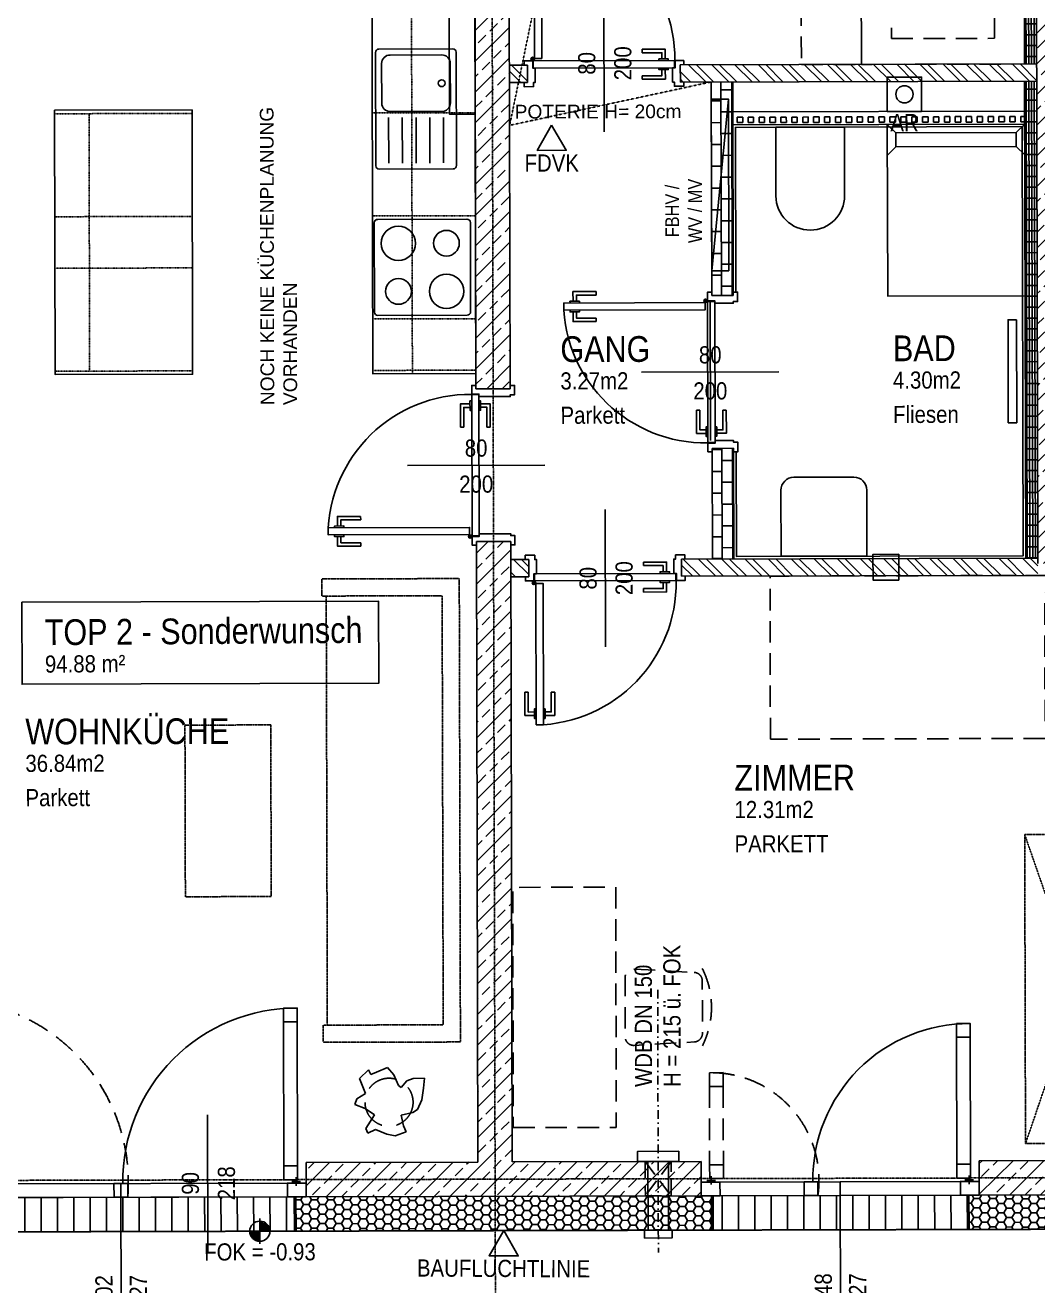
# Model space of a CAD drawing. Header units: millimetres. Extents: x -5498 to 144064, y 340 to 109563.
# Drawn here: x 27242 to 33140, y 61451 to 68796 of the extents above; entities that cross this region are included whole.
import ezdxf
from ezdxf.enums import TextEntityAlignment as Align

# ---------------------------------------------------------------- set-up
doc = ezdxf.new("R2010")
doc.units = ezdxf.units.MM
for name, pattern in [('HIDDEN2', [0.1875, 0.125, -0.0625]), ('STRICHLINIE', [0.75, 0.5, -0.25]), ('STRICHPUNKT', [1, 0.5, -0.25, 0, -0.25])]:
    doc.linetypes.add(name, pattern=pattern)
doc.layers.add('00_HLP---------M0', color=251, linetype='Continuous', plot=False)
doc.layers.add('04_HLP---------M0', color=251, linetype='HIDDEN2', plot=False)
for name, color, linetype in [('01-ANS-G00-LEG-M0', 251, 'Continuous'), ('01-BFL-G00-LEG-M0', 251, 'Continuous'), ('01-SYM-G00-Leg-M0', 251, 'Continuous'), ('01-TXT---------M0', 251, 'Continuous'), ('01-TXT---------PP', 1, 'Continuous'), ('01-TXT-G00-LEG-M0', 1, 'Continuous'), ('02-ANS-G00-LEG-Rigol', 251, 'Continuous'), ('02-AXO-G00-LEG-M0', 251, 'STRICHPUNKT'), ('02-DIM-G00-LEG-BEHÖRDE', 251, 'Continuous'), ('02-FIL-G00-LEG-GK', 251, 'Continuous'), ('02-FIL-G00-LEG-LILA', 251, 'Continuous'), ('02-FIL-G00-LEG-ORANGE', 251, 'Continuous'), ('02-FIL-G00-Leg-STB', 251, 'Continuous'), ('02-FLI-G00-LEG-M0', 251, 'Continuous'), ('02-TWA---------M0', 251, 'Continuous'), ('02-TWA-G00-LEG-M0', 251, 'Continuous'), ('02-WDA---------M0', 251, 'Continuous'), ('02-WDA-G00-LEG-M0', 251, 'Continuous'), ('02-ZWA---------M0', 251, 'Continuous'), ('02-ZWA-G00-LEG-M0', 251, 'Continuous'), ('03-ANS-G00-LEG-M0', 251, 'Continuous'), ('03-HID-G00-LEG-M0', 251, 'HIDDEN2'), ('03-SYM-G00-LEG-M0', 251, 'Continuous'), ('04-HLP---------M0', 251, 'HIDDEN2'), ('04-STO---------M0', 251, 'Continuous'), ('04-SYM---------EP', 251, 'Continuous'), ('04-SYM-G00-LEG-EP', 251, 'Continuous'), ('04-TXT---------EP', 251, 'Continuous'), ('04-TXT-G00-Leg-M0', 251, 'Continuous'), ('05-STO--------M0', 251, 'Continuous'), ('05-SYM---------M0', 251, 'Continuous'), ('05-SYM--------M0', 251, 'Continuous'), ('05-SYM-G00-LEG-M0', 251, 'Continuous'), ('05-TXT--------M0', 251, 'Continuous'), ('05-TXT-G00-LEG-M0', 251, 'Continuous'), ('07-SAN---------M0', 251, 'Continuous'), ('07-SAN-G00-LEG-FBHZG-EVERT', 251, 'Continuous'), ('07-SAN-G00-Leg-Küche', 251, 'Continuous'), ('07-SAN-G00-LEG-M0', 251, 'Continuous'), ('07_MOB-G00-LEG-M0', 6, 'HIDDEN2')]:
    doc.layers.add(name, color=color, linetype=linetype)
doc.styles.add('ARIAL', font='arial.ttf', dxfattribs={"width": 0.85})
doc.styles.get("Standard").update_dxf_attribs({"font": 'arial.ttf'})
pattern_1 = [(359.70755, (-20078.772, 18756.93), (47.764726, 27.252854), [31.75, -63.5]), (119.70755, (-20078.772, 18756.93), (-47.484027, 27.739039), [31.75, -63.5]), (59.70755, (-20078.772, 18756.93), (0.280699, 54.991893), [-63.5, 31.75])]
pattern_2 = [(90.1423, (31995.2, 67277.069), (-15.87495, -0.03943), []), (180.1423, (31995.2, 67277.07), (0.1577, -63.4998), [])]
pattern_3 = [(45, (91754.27, -3508.6), (-89.80256, 89.80256), []), (45, (91844.07, -3508.6), (-89.80256, 89.80256), [63.5, -31.75])]
pattern_4 = [(135.1423, (31995.2, 67277.07), (-67.1844, -67.519), []), (135.1423, (31995.09, 67321.97), (-67.1844, -67.519), [])]
pattern_5 = [(90.1423, (31995.2, 67277.07), (-63.4998, -0.1577), []), (180.142, (31995.2, 67277.07), (0.315, -127), [63.5, -63.5]), (180.142, (31995.04, 67340.57), (0.315, -127), [-63.5, 63.5])]

# ---------------------------------------------------------------- blocks, each defined once
blk = doc.blocks.new('TÜR-80_20er-WAND')
at = {"layer": '00_HLP---------M0'}
for points in [[(-0.3575, 0.045), (-0.3575, 0.101), (-0.2225, 0.101)], [(-0.3375, 0.045), (-0.3375, 0.081), (-0.2225, 0.081)], [(-0.2225, 0.081), (-0.2225, 0.101)], [(-0.375, 0.035), (-0.375, 0.045), (-0.32, 0.045), (-0.32, 0.035)], [(0.4, -0.007), (-0.4, -0.007)], [(-0.375, -0.007), (-0.375, -0.017), (-0.32, -0.017), (-0.32, -0.007)], [(-0.3575, -0.017), (-0.3575, -0.073), (-0.2225, -0.073)], [(-0.3375, -0.017), (-0.3375, -0.053), (-0.2225, -0.053)], [(-0.2225, -0.053), (-0.2225, -0.073)]]:
    blk.add_lwpolyline(points, dxfattribs=at)
blk.add_lwpolyline([(0.4115, 0.035), (-0.4115, 0.035), (-0.4115, 0.035), (-0.4115, -0.007), (0.4115, -0.007)], close=True, dxfattribs=at)
at = {"layer": '02-TWA---------M0'}
for points in [[(-0.445, -0.19), (-0.445, 0.01)], [(0.445, -0.19), (0.445, 0.01)]]:
    blk.add_lwpolyline(points, dxfattribs=at)
at = {"layer": '05-STO--------M0'}
for points in [[(-0.465, -0.19), (-0.465, -0.215), (-0.41, -0.215), (-0.41, -0.19), (-0.4, -0.19), (-0.4, -0.007), (-0.415, -0.007), (-0.415, 0.035), (-0.465, 0.035), (-0.465, 0.01)], [(0.465, -0.19), (0.465, -0.215), (0.41, -0.215), (0.41, -0.19), (0.4, -0.19), (0.4, -0.007), (0.415, -0.007), (0.415, 0.035), (0.465, 0.035), (0.465, 0.01)]]:
    blk.add_lwpolyline(points, dxfattribs=at)
at = {"layer": '05-SYM---------M0'}
for points in [[(0.352, 0.8185), (0.296, 0.8185), (0.296, 0.6835)], [(0.362, 0.836), (0.352, 0.836), (0.352, 0.781), (0.362, 0.781)], [(0.404, 0.836), (0.414, 0.836), (0.414, 0.781), (0.404, 0.781)], [(0.414, 0.8185), (0.47, 0.8185), (0.47, 0.6835)], [(0.352, 0.7985), (0.316, 0.7985), (0.316, 0.6835)], [(0.414, 0.7985), (0.45, 0.7985), (0.45, 0.6835)], [(0.316, 0.6835), (0.296, 0.6835)], [(0.45, 0.6835), (0.47, 0.6835)]]:
    blk.add_lwpolyline(points, dxfattribs=at)
at = {"layer": '05-SYM--------M0'}
blk.add_lwpolyline([(0.404, 0.0495), (0.404, 0.8725), (0.404, 0.8725), (0.362, 0.8725), (0.362, 0.0495)], close=True, dxfattribs=at)
for points in [[(0.41, 0.046), (0.42, 0.046)], [(0.415, 0.041), (0.415, 0.051)]]:
    blk.add_lwpolyline(points, dxfattribs=at)
blk.add_circle((0.415, 0.046), 0.01, dxfattribs=at)
blk.add_arc((0.415, 0.046), 0.8282, 93.66912, 183.66912, dxfattribs=at)
blk = doc.blocks.new('05-TXT')
at = {"layer": '05-TXT--------M0'}
blk.add_line((-0.4, 0), (0.4, 0), dxfattribs=at)
at = {"layer": '05-TXT--------M0', "color": 8, "style": 'ARIAL', "width": 0.85}
blk.add_attdef('BREITE', text='', height=0.1, dxfattribs=at).set_placement((0, 0.05), align=Align.CENTER)
blk.add_attdef('HÖHE', text='', height=0.1, rotation=360, dxfattribs=at).set_placement((0, -0.06), align=Align.TOP_CENTER)
blk = doc.blocks.new('01-SQM')
at = {"layer": '01-TXT---------M0', "color": 1, "style": 'ARIAL', "width": 0.85}
blk.add_attdef('ROOM', (0, 0), '', height=0.15, dxfattribs=at)
blk.add_attdef('AREA', text='', height=0.1, dxfattribs=at).set_placement((0, -0.06), align=Align.TOP_LEFT)
at = {"layer": '01-TXT---------PP', "color": 1, "style": 'ARIAL', "width": 0.85}
blk.add_attdef('NR', text='', height=0.15, dxfattribs=at).set_placement((-0.1173, 0), align=Align.RIGHT)
blk.add_attdef('FLOOR', text='', height=0.1, dxfattribs=at).set_placement((0, -0.26), align=Align.TOP_LEFT)
blk = doc.blocks.new('TÜR-80_10er-WAND')
at = {"layer": '00_HLP---------M0'}
for points in [[(-0.3575, 0.027), (-0.3575, 0.083), (-0.2225, 0.083)], [(-0.2225, 0.063), (-0.2225, 0.083)], [(0.4, 0.017), (-0.4, 0.017)], [(-0.375, 0.017), (-0.375, 0.027), (-0.32, 0.027), (-0.32, 0.017)], [(-0.3375, 0.027), (-0.3375, 0.063), (-0.2225, 0.063)], [(-0.375, -0.025), (-0.375, -0.035), (-0.32, -0.035), (-0.32, -0.025)], [(-0.3575, -0.035), (-0.3575, -0.091), (-0.2225, -0.091)], [(-0.3375, -0.035), (-0.3375, -0.071), (-0.2225, -0.071)], [(-0.2225, -0.071), (-0.2225, -0.091)]]:
    blk.add_lwpolyline(points, dxfattribs=at)
blk.add_lwpolyline([(0.4115, -0.025), (-0.4115, -0.025), (-0.4115, -0.025), (-0.4115, 0.017), (0.4115, 0.017)], close=True, dxfattribs=at)
at = {"layer": '02-ZWA---------M0'}
for points in [[(-0.445, 0.1), (-0.445, 0)], [(0.445, 0.1), (0.445, 0)]]:
    blk.add_lwpolyline(points, dxfattribs=at)
at = {"layer": '05-STO--------M0'}
for points in [[(-0.465, 0.1), (-0.465, 0.125), (-0.41, 0.125), (-0.41, 0.1), (-0.4, 0.1), (-0.4, 0.017), (-0.415, 0.017), (-0.415, -0.025), (-0.465, -0.025), (-0.465, 0)], [(0.465, 0.1), (0.465, 0.125), (0.41, 0.125), (0.41, 0.1), (0.4, 0.1), (0.4, 0.017), (0.415, 0.017), (0.415, -0.025), (0.465, -0.025), (0.465, 0)]]:
    blk.add_lwpolyline(points, dxfattribs=at)
at = {"layer": '05-SYM---------M0'}
for points in [[(0.352, -0.8085), (0.296, -0.8085), (0.296, -0.6735)], [(0.316, -0.6735), (0.296, -0.6735)], [(0.352, -0.7885), (0.316, -0.7885), (0.316, -0.6735)], [(0.414, -0.8085), (0.47, -0.8085), (0.47, -0.6735)], [(0.414, -0.7885), (0.45, -0.7885), (0.45, -0.6735)], [(0.45, -0.6735), (0.47, -0.6735)], [(0.362, -0.826), (0.352, -0.826), (0.352, -0.771), (0.362, -0.771)], [(0.404, -0.826), (0.414, -0.826), (0.414, -0.771), (0.404, -0.771)]]:
    blk.add_lwpolyline(points, dxfattribs=at)
at = {"layer": '05-SYM--------M0'}
blk.add_lwpolyline([(0.404, -0.0395), (0.404, -0.8625), (0.404, -0.8625), (0.362, -0.8625), (0.362, -0.0395)], close=True, dxfattribs=at)
for points in [[(0.41, -0.036), (0.42, -0.036)], [(0.415, -0.031), (0.415, -0.041)]]:
    blk.add_lwpolyline(points, dxfattribs=at)
blk.add_circle((0.415, -0.036), 0.01, dxfattribs=at)
blk.add_arc((0.415, -0.036), 0.8282, 176.33088, 266.33088, dxfattribs=at)
blk = doc.blocks.new('Fenster Doppelt 196')
at = {"layer": '02-WDA---------M0'}
for points in [[(-1.56, -0.2), (-1.56, -0.4)], [(-0.06, -0.2), (-0.06, -0.4)]]:
    blk.add_lwpolyline(points, dxfattribs=at)
at = {"layer": '04-HLP---------M0', "linetype": 'Continuous'}
for points in [[(-0.13, 0.72), (-0.13, 0.8), (-0.05, 0.8), (-0.05, 0.72)], [(-0.13, -0.1), (-0.13, -0.02), (-0.05, -0.02), (-0.05, -0.1)]]:
    blk.add_lwpolyline(points, close=True, dxfattribs=at)
for points in [[(-0.13, 0.72), (-0.13, -0.02)], [(-0.05, 0.72), (-0.05, -0.02)]]:
    blk.add_lwpolyline(points, dxfattribs=at)
at = {"layer": '04-HLP---------M0'}
for points in [[(-1.49, 0.4374), (-1.49, 0.5174), (-1.57, 0.5174), (-1.57, 0.4374)], [(-1.49, -0.1), (-1.49, -0.02), (-1.57, -0.02), (-1.57, -0.1)]]:
    blk.add_lwpolyline(points, close=True, dxfattribs=at)
for points in [[(-1.57, 0.4374), (-1.57, -0.02)], [(-1.49, 0.4374), (-1.49, -0.02)], [(-1.586, -0.11), (-1.536, -0.11)], [(-1.561, -0.135), (-1.561, -0.085)], [(-0.034, -0.11), (-0.084, -0.11)], [(-0.059, -0.135), (-0.059, -0.085)]]:
    blk.add_lwpolyline(points, dxfattribs=at)
at = {"layer": '04-HLP---------M0', "linetype": 'Continuous'}
blk.add_arc((-0.059, -0.11), 0.91, 89.53543, 180.51619, dxfattribs=at)
at = {"layer": '04-HLP---------M0'}
blk.add_arc((-1.561, -0.11), 0.6275, 351.75368, 90.82182, dxfattribs=at)
at = {"layer": '04-STO---------M0'}
for points in [[(-1.51, -0.2), (-1.62, -0.2), (-1.62, -0.12), (-1.51, -0.12)], [(-0.94, -0.2), (-1.02, -0.2), (-1.02, -0.12), (-0.94, -0.12)], [(-0.11, -0.2), (0, -0.2), (0, -0.12), (-0.11, -0.12)]]:
    blk.add_lwpolyline(points, close=True, dxfattribs=at)
at = {"layer": '04-SYM---------EP'}
for p, q in [((-1.51, -0.12), (-0.11, -0.12)), ((-1.51, -0.2), (-0.11, -0.2))]:
    blk.add_line(p, q, dxfattribs=at)
blk = doc.blocks.new('04-TXT')
blk.add_line((0, 0), (0.8529, 0))
at = {"layer": '04-TXT---------EP', "color": 8, "style": 'ARIAL', "width": 0.85}
blk.add_attdef('WIDTH', text='', height=0.1, dxfattribs=at).set_placement((0.6322, 0.05), align=Align.CENTER)
blk.add_attdef('HEIGHT', text='', height=0.1, dxfattribs=at).set_placement((0.6322, -0.05), align=Align.TOP_CENTER)
blk = doc.blocks.new('FENSTER_204')
at = {"layer": '02-WDA---------M0'}
for points in [[(-2.1, 0), (-2.1, -0.2)], [(-0.06, 0), (-0.06, -0.2)]]:
    blk.add_lwpolyline(points, dxfattribs=at)
at = {"layer": '04-HLP---------M0', "linetype": 'Continuous'}
for points in [[(-0.13, 1.02), (-0.13, 1.1), (-0.05, 1.1), (-0.05, 1.02)], [(-0.13, 0.1), (-0.13, 0.18), (-0.05, 0.18), (-0.05, 0.1)]]:
    blk.add_lwpolyline(points, close=True, dxfattribs=at)
for points in [[(-0.13, 1.02), (-0.13, 0.18)], [(-0.05, 1.02), (-0.05, 0.18)]]:
    blk.add_lwpolyline(points, dxfattribs=at)
at = {"layer": '04-HLP---------M0'}
for points in [[(-0.034, 0.09), (-0.084, 0.09)], [(-0.059, 0.065), (-0.059, 0.115)]]:
    blk.add_lwpolyline(points, dxfattribs=at)
at = {"layer": '04-HLP---------M0', "linetype": 'Continuous'}
blk.add_arc((-0.059, 0.09), 1.01, 89.53543, 180.51619, dxfattribs=at)
at = {"layer": '04-STO---------M0'}
for points in [[(-2.05, 0), (-2.16, 0), (-2.16, 0.08), (-2.05, 0.08)], [(-1.04, 0), (-1.12, 0), (-1.12, 0.08), (-1.04, 0.08)], [(-0.11, 0), (0, 0), (0, 0.08), (-0.11, 0.08)]]:
    blk.add_lwpolyline(points, close=True, dxfattribs=at)
at = {"layer": '04-SYM---------EP'}
for p, q in [((-2.05, 0.08), (-0.01, 0.08)), ((-2.05, 0), (-0.01, 0))]:
    blk.add_line(p, q, dxfattribs=at)
at = {"layer": '04_HLP---------M0'}
for points in [[(-2.03, 1.0745), (-2.03, 1.1545), (-2.11, 1.1545), (-2.11, 1.0745)], [(-2.03, 0.1), (-2.03, 0.18), (-2.11, 0.18), (-2.11, 0.1)]]:
    blk.add_lwpolyline(points, close=True, dxfattribs=at)
for points in [[(-2.11, 1.0745), (-2.11, 0.18)], [(-2.03, 1.0745), (-2.03, 0.18)], [(-2.126, 0.09), (-2.076, 0.09)], [(-2.101, 0.065), (-2.101, 0.115)]]:
    blk.add_lwpolyline(points, dxfattribs=at)
blk.add_arc((-2.101, 0.09), 1.0646, 355.36869, 89.17818, dxfattribs=at)
blk = doc.blocks.new('01-HK1')
for p, q in [((-0.0005, -0.0742), (-0.0005, 0.0742)), ((0.0737, 0), (-0.0747, 0))]:
    blk.add_line(p, q)
blk.add_circle((-0.0005, 0), 0.0586)
for points in [[(-0.0005, 0.0586), (0.0409, 0.0414), (-0.0005, 0)], [(-0.0005, 0), (0.0581, 0), (0.0409, 0.0414)], [(-0.0591, 0), (-0.0419, -0.0414), (-0.0005, 0)], [(-0.0419, -0.0414), (-0.0005, -0.0586), (-0.0005, 0)]]:
    blk.add_solid(points)
at = {"layer": '01-TXT---------M0', "color": 8, "style": 'ARIAL', "width": 0.85}
blk.add_attdef('HEIGHT', text='', height=0.1, dxfattribs=at).set_placement((0, 0.2), align=Align.TOP_CENTER)
blk = doc.blocks.new('07-WT60')
blk.add_lwpolyline([(-0.015, 0.25), (-0.4, 0.25, 0.414214), (-0.475, 0.175), (-0.475, -0.175, 0.414214), (-0.4, -0.25), (-0.015, -0.25)], format="xyb", close=True)
blk = doc.blocks.new('BETT_90')
blk.add_lwpolyline([(0, 0.95), (-0.35, 0.95), (-0.35, 1.3), (0, 1.3)], close=True)
at = {"flags": 128}
blk.add_lwpolyline([(-2.1, 0.95), (-2.1, 0), (0, 0), (0, 0.95)], close=True, dxfattribs=at)
for points in [[(-0.5, 0.85), (-0.5, 0.1)], [(-0.4, 0.775), (-0.15, 0.775), (-0.15, 0.175), (-0.4, 0.175)]]:
    blk.add_lwpolyline(points)
blk = doc.blocks.new('07-WC')
blk.add_lwpolyline([(-0.015, -0.2), (-0.415, -0.2, -1), (-0.415, 0.2), (-0.015, 0.2)], format="xyb", close=True)
blk = doc.blocks.new('kochfeld')
blk.add_lwpolyline([(-0.28, -0.55), (-0.28, -0.03, -0.414214), (-0.26, -0.01), (0.26, -0.01, -0.414214), (0.28, -0.03), (0.28, -0.55, -0.414214), (0.26, -0.57), (-0.26, -0.57, -0.414214)], format="xyb", close=True)
for centre, radius in [((0.14, -0.15), 0.1), ((-0.14, -0.15), 0.075), ((-0.14, -0.43), 0.1), ((0.14, -0.43), 0.075)]:
    blk.add_circle(centre, radius)
blk = doc.blocks.new('Spüle')
for points in [[(0.4, -0.02), (-0.26, -0.02, 0.414214), (-0.28, -0.04), (-0.28, -0.47, 0.414214), (-0.26, -0.49), (0.4, -0.49, 0.414214), (0.42, -0.47), (0.42, -0.04, 0.414214)], [(-0.195, -0.055), (0.035, -0.055, -0.414214), (0.085, -0.105), (0.085, -0.405, -0.414214), (0.035, -0.455), (-0.195, -0.455, -0.414214), (-0.245, -0.405), (-0.245, -0.105, -0.414214)]]:
    blk.add_lwpolyline(points, format="xyb", close=True)
for points in [[(0.12, -0.095), (0.385, -0.095)], [(0.12, -0.175), (0.385, -0.175)], [(0.12, -0.255), (0.385, -0.255)], [(0.12, -0.335), (0.385, -0.335)], [(0.12, -0.415), (0.385, -0.415)]]:
    blk.add_lwpolyline(points)
blk.add_circle((-0.08, -0.405), 0.02)
blk = doc.blocks.new('ZIMMERPFLANZE')
blk.add_lwpolyline([(-11.7366, -9.202), (-11.7751, -9.238), (-11.7495, -9.3013), (-11.7859, -9.3233), (-11.7943, -9.3461), (-11.751, -9.3631), (-11.7126, -9.3893), (-11.7486, -9.447), (-11.7402, -9.4662), (-11.7078, -9.4506), (-11.6609, -9.4698), (-11.626, -9.477), (-11.5804, -9.4602), (-11.5912, -9.4362), (-11.602, -9.3917), (-11.5527, -9.3809), (-11.5335, -9.3677), (-11.5155, -9.3281), (-11.5083, -9.2788), (-11.5035, -9.238), (-11.5515, -9.2392), (-11.578, -9.2488), (-11.6008, -9.2764), (-11.6116, -9.268), (-11.6309, -9.2236), (-11.6573, -9.1936), (-11.7042, -9.2116), (-11.727, -9.2224), (-11.7366, -9.202)])
blk.add_circle((-11.6518, -9.3375), 0.1)
blk = doc.blocks.new('möbel_schreibtisch')
at = {"flags": 128}
blk.add_lwpolyline([(0, -0.1), (-0.6, -0.1), (-0.6, 1.3), (0, 1.3)], close=True, dxfattribs=at)
blk.add_lwpolyline([(-1.056, 0.8021, 0.39805), (-1.1032, 0.7521), (-1.1032, 0.4467, 0.39805), (-1.056, 0.3968), (-0.706, 0.3774, 0.430564), (-0.6532, 0.4273), (-0.6532, 0.7716, 0.430564), (-0.706, 0.8215)], format="xyb", close=True, dxfattribs=at)
blk.add_arc((-0.6532, 0.5994), 0.5031, 153.43495, 206.56505)
blk = doc.blocks.new('01-HK3')
blk.add_lwpolyline([(0, 0), (0.0423, 0.0732), (-0.0423, 0.0732)], close=True)
at = {"color": 0, "style": 'ARIAL', "width": 0.85}
blk.add_attdef('HEIGHT', text='', height=0.05, dxfattribs=at).set_placement((0, 0.35), align=Align.TOP_CENTER)
blk = doc.blocks.new('WANDLÜFER')
at = {"layer": '02-TWA---------M0', "linetype": 'HIDDEN2', "ltscale": 0.75}
for points in [[(0.075, 0), (0.075, -0.2), (-0.075, -0.2), (-0.075, 0), (0.075, 0)], [(-0.075, 0), (0.075, -0.2)], [(0.075, 0), (-0.075, -0.2)]]:
    blk.add_lwpolyline(points, dxfattribs=at)
at = {"layer": '07-SAN---------M0', "linetype": 'STRICHPUNKT', "ltscale": 0.1}
blk.add_lwpolyline([(0, 1), (0, -0.53)], dxfattribs=at)
at = {"layer": '07-SAN---------M0'}
for points in [[(0, 0), (-0.12, 0), (-0.12, 0.06), (0.12, 0.06), (0.12, 0)], [(0.08, -0.4), (-0.08, -0.4), (-0.08, -0.445), (0.08, -0.445)]]:
    blk.add_lwpolyline(points, close=True, dxfattribs=at)
for points in [[(-0.06, 0), (-0.06, -0.4)], [(0.06, 0), (0.06, -0.4)]]:
    blk.add_lwpolyline(points, dxfattribs=at)
blk = doc.blocks.new('03-rar')
blk.add_circle((0, 0), 0.05)
at = {"layer": '01-TXT---------M0', "color": 8, "style": 'ARIAL', "width": 0.85}
blk.add_attdef('RR', text='', height=0.1, dxfattribs=at).set_placement((0, 0.1), align=Align.CENTER)
blk = doc.blocks.new('07-Dusche 80-100')
for points in [[(-0.8, 0), (-0.75, -0.05)], [(-0.05, -0.05), (0, 0)], [(-0.8, -0.18), (-0.75, -0.13)], [(-0.05, -0.13), (0, -0.18)]]:
    blk.add_lwpolyline(points)
for points in [[(-0.8, 0), (-0.8, -1), (0, -1), (0, 0)], [(-0.75, -0.13), (-0.75, -0.05), (-0.05, -0.05), (-0.05, -0.13), (-0.75, -0.13)]]:
    blk.add_lwpolyline(points, close=True)
blk = doc.blocks.new('TÜR-80_12-5er-WAND')
at = {"layer": '00_HLP---------M0'}
blk.add_lwpolyline([(-0.025, 0.4115), (-0.025, -0.4115), (-0.025, -0.4115), (0.017, -0.4115), (0.017, 0.4115)], close=True, dxfattribs=at)
for points in [[(0.017, 0.4), (0.017, -0.4)], [(-0.035, -0.3575), (-0.091, -0.3575), (-0.091, -0.2225)], [(-0.071, -0.2225), (-0.091, -0.2225)], [(-0.035, -0.3375), (-0.071, -0.3375), (-0.071, -0.2225)], [(0.027, -0.3575), (0.083, -0.3575), (0.083, -0.2225)], [(0.027, -0.3375), (0.063, -0.3375), (0.063, -0.2225)], [(0.063, -0.2225), (0.083, -0.2225)], [(-0.025, -0.375), (-0.035, -0.375), (-0.035, -0.32), (-0.025, -0.32)], [(0.017, -0.375), (0.027, -0.375), (0.027, -0.32), (0.017, -0.32)]]:
    blk.add_lwpolyline(points, dxfattribs=at)
at = {"layer": '02-ZWA---------M0'}
for points in [[(0.125, 0.445), (0, 0.445)], [(0.125, -0.445), (0, -0.445)]]:
    blk.add_lwpolyline(points, dxfattribs=at)
at = {"layer": '05-STO--------M0'}
for points in [[(0.125, 0.465), (0.15, 0.465), (0.15, 0.41), (0.125, 0.41), (0.125, 0.4), (0.017, 0.4), (0.017, 0.415), (-0.025, 0.415), (-0.025, 0.465), (0, 0.465)], [(0.125, -0.465), (0.15, -0.465), (0.15, -0.41), (0.125, -0.41), (0.125, -0.4), (0.017, -0.4), (0.017, -0.415), (-0.025, -0.415), (-0.025, -0.465), (0, -0.465)]]:
    blk.add_lwpolyline(points, dxfattribs=at)
at = {"layer": '05-SYM---------M0'}
for points in [[(-0.8085, 0.414), (-0.8085, 0.47), (-0.6735, 0.47)], [(-0.7885, 0.414), (-0.7885, 0.45), (-0.6735, 0.45)], [(-0.6735, 0.45), (-0.6735, 0.47)], [(-0.826, 0.404), (-0.826, 0.414), (-0.771, 0.414), (-0.771, 0.404)], [(-0.826, 0.362), (-0.826, 0.352), (-0.771, 0.352), (-0.771, 0.362)], [(-0.8085, 0.352), (-0.8085, 0.296), (-0.6735, 0.296)], [(-0.7885, 0.352), (-0.7885, 0.316), (-0.6735, 0.316)], [(-0.6735, 0.316), (-0.6735, 0.296)]]:
    blk.add_lwpolyline(points, dxfattribs=at)
at = {"layer": '05-SYM--------M0'}
blk.add_lwpolyline([(-0.0395, 0.404), (-0.8625, 0.404), (-0.8625, 0.404), (-0.8625, 0.362), (-0.0395, 0.362)], close=True, dxfattribs=at)
for points in [[(-0.031, 0.415), (-0.041, 0.415)], [(-0.036, 0.41), (-0.036, 0.42)]]:
    blk.add_lwpolyline(points, dxfattribs=at)
blk.add_circle((-0.036, 0.415), 0.01, dxfattribs=at)
blk.add_arc((-0.036, 0.415), 0.8282, 183.66912, 273.66912, dxfattribs=at)

msp = doc.modelspace()

# ---------------------------------------------------------------- hatches: boundary and pattern name
at = {"layer": '02-ANS-G00-LEG-Rigol'}
h = msp.add_hatch(dxfattribs=at)
h.set_pattern_fill('ANSI31', color=256, scale=30, angle=152.04654, style=0)
h.set_pattern_definition([(90.1423, (40370.17, 67297.87), (-95.2497, -0.2366), [])])
h.paths.add_polyline_path([(26789.1, 61964.1), (26789.6, 61764.1), (28809.6, 61769.1), (28809.1, 61969.1)])
h = msp.add_hatch(dxfattribs=at)
h.set_pattern_fill('ANSI31', color=256, scale=30, angle=152.04654, style=0)
h.set_pattern_definition([(90.1423, (43765.16, 67306.3), (-95.2497, -0.2366), [])])
h.paths.add_polyline_path([(31249.1, 61975.2), (31249.6, 61775.2), (32729.6, 61778.9), (32729.1, 61978.9)])
at = {"layer": '02-FIL-G00-LEG-GK'}
h = msp.add_hatch(dxfattribs=at)
h.set_pattern_fill('GRATE', color=256, scale=20, angle=197.04654, style=0)
h.set_pattern_definition(pattern_2)
h.paths.add_polyline_path([(33132.8, 68569.9), (33123.3, 72379.9), (33053.3, 72379.7), (33062.8, 68569.7)])
h = msp.add_hatch(dxfattribs=at)
h.set_pattern_fill('GRATE', color=256, scale=20, angle=197.04654, style=0)
h.set_pattern_definition(pattern_2)
h.paths.add_polyline_path([(33139.9, 65689.9), (33133, 68469.9), (33063, 68469.7), (33069.9, 65689.7)])
at = {"layer": '02-FIL-G00-LEG-GK', "ltscale": 0.2}
h = msp.add_hatch(dxfattribs=at)
h.set_pattern_fill('SQUARE', color=256, scale=10, angle=197.04654, style=0)
h.set_pattern_definition([(90.1423, (31995.2, 67277.07), (-31.7499, -0.07886), [31.75, -31.75]), (180.1423, (31995.2, 67277.07), (0.07886, -31.7499), [31.75, -31.75])])
h.paths.add_polyline_path([(33063.4, 68294.7), (31363.4, 68290.5), (31363.6, 68215.5), (33063.6, 68219.7)])
at = {"layer": '02-FIL-G00-LEG-LILA'}
h = msp.add_hatch(dxfattribs=at)
h.set_pattern_fill('HONEY', color=256, scale=10, angle=107.04654, style=0)
h.set_pattern_definition(pattern_1)
h.paths.add_polyline_path([(31239.1, 61975.2), (31179.1, 61975), (28879.1, 61969.3), (28819.1, 61969.2), (28819.6, 61769.2), (31239.6, 61775.2)])
h = msp.add_hatch(dxfattribs=at)
h.set_pattern_fill('HONEY', color=256, scale=10, angle=107.04654, style=0)
h.set_pattern_definition(pattern_1)
h.paths.add_polyline_path([(35129.1, 61984.8), (35079.1, 61984.7), (32799.1, 61979), (32739.1, 61978.9), (32739.6, 61778.9), (35129.6, 61784.8)])
at = {"layer": '02-FIL-G00-LEG-ORANGE'}
h = msp.add_hatch(dxfattribs=at)
h.set_pattern_fill('ANSI32', color=256, scale=10, angle=197.04654, style=0)
h.set_pattern_definition(pattern_4)
h.paths.add_polyline_path([(30162.8, 68562.5), (30062.8, 68562.3), (30063, 68462.3), (30163, 68462.5)])
h = msp.add_hatch(dxfattribs=at)
h.set_pattern_fill('ANSI32', color=256, scale=10, angle=197.04654, style=0)
h.set_pattern_definition(pattern_4)
h.paths.add_polyline_path([(33132.8, 68569.9), (31057.8, 68564.7), (31058, 68464.7), (33133, 68469.9)])
h = msp.add_hatch(dxfattribs=at)
h.set_pattern_fill('BRICK', color=256, scale=10, angle=197.04654, style=0)
h.set_pattern_definition(pattern_5)
h.paths.add_polyline_path([(31363, 68465.5), (31238, 68465.2), (31241.1, 67220.2), (31366.1, 67220.5)])
h = msp.add_hatch(dxfattribs=at)
h.set_pattern_fill('BRICK', color=256, scale=10, angle=197.04654, style=0)
h.set_pattern_definition(pattern_5)
h.paths.add_polyline_path([(31368.3, 66330.5), (31243.3, 66330.2), (31244.9, 65685.2), (31369.9, 65685.5)])
h = msp.add_hatch(dxfattribs=at)
h.set_pattern_fill('ANSI32', color=256, scale=10, angle=197.04654, style=0)
h.set_pattern_definition([(135.1423, (31995.2, 67277.07), (-67.1844, -67.519), []), (135.1423, (31995.09, 67321.97), (-67.1844, -67.519), [])])
h.paths.add_polyline_path([(30069.9, 65682.3), (30070.2, 65582.3), (30175.2, 65582.5), (30174.9, 65682.5)])
h = msp.add_hatch(dxfattribs=at)
h.set_pattern_fill('ANSI32', color=256, scale=10, angle=197.04654, style=0)
h.set_pattern_definition(pattern_4)
h.paths.add_polyline_path([(33140, 65659.9), (33139.9, 65689.9), (31064.9, 65684.8), (31065.2, 65584.8), (33140.2, 65589.9)])
at = {"layer": '02-FIL-G00-Leg-STB'}
h = msp.add_hatch(dxfattribs=at)
h.set_pattern_fill('ANSI33', color=256, scale=20, angle=107.04654, style=0)
h.set_pattern_definition(pattern_3)
h.paths.add_polyline_path([(29282.8, 72570.3), (30392.8, 72573.1), (30393.3, 72373.1), (30053.3, 72372.3), (30067.4, 66677.3), (29867.4, 66676.8), (29853.3, 72371.8), (29283.3, 72370.3)])
h = msp.add_hatch(dxfattribs=at)
h.set_pattern_fill('ANSI33', color=256, scale=20, angle=107.04654, style=0)
h.set_pattern_definition([(44.70755, (-20078.77, 18756.93), (-89.34302, 90.25976), []), (44.70755, (-19988.97, 18756.47), (-89.34302, 90.25976), [63.5, -31.75])])
h.paths.add_polyline_path([(32352.8, 72578), (32353, 72498), (32353.3, 72378), (33123.3, 72379.9), (33140, 65659.9), (33750, 65661.4), (33758.6, 62181.4), (32798.6, 62179), (32799.1, 61979), (35079.1, 61984.7), (35078.6, 62184.7), (33958.6, 62181.9), (33949.5, 65861.9), (33339.5, 65860.4), (33323.3, 72380.4), (33993.3, 72382), (33992.8, 72582)])
h = msp.add_hatch(dxfattribs=at)
h.set_pattern_fill('ANSI33', color=256, scale=20, angle=107.04654, style=0)
h.set_pattern_definition(pattern_3)
h.paths.add_polyline_path([(30069.7, 65787.3), (29869.7, 65786.8), (29878.6, 62171.8), (28878.6, 62169.3), (28879.1, 61969.3), (31179.1, 61975), (31178.6, 62175), (30078.6, 62172.3)])

# ---------------------------------------------------------------- linework, layer by layer
at = {"layer": '01-ANS-G00-LEG-M0'}
for points in [[(32463.4, 68293.2), (32462.9, 68493.2), (32262.9, 68492.7), (32263.4, 68292.7)], [(32330.2, 65562.9), (32180.2, 65562.5), (32179.9, 65712.5), (32329.9, 65712.9)]]:
    msp.add_lwpolyline(points, close=True, dxfattribs=at)
msp.add_lwpolyline([(31231.2, 67190.2), (31233.2, 66375.2)], dxfattribs=at)
at = {"layer": '01-BFL-G00-LEG-M0', "linetype": 'STRICHLINIE'}
msp.add_lwpolyline([(49416.9, 47161.4), (19277.4, 47161.4), (19303, 56514.4), (19329.6, 61745.6), (49471.2, 61820.5), (49416.9, 56594.6), (49416.9, 47161.4)], close=True, dxfattribs=at)
at = {"layer": '01-TXT-G00-LEG-M0'}
msp.add_lwpolyline([(27222.6, 65434.5), (29299.8, 65439.7), (29300.9, 64961.2), (27223.8, 64956.1)], close=True, dxfattribs=at)
at = {"layer": '02-ANS-G00-LEG-Rigol'}
for points in [[(26789.1, 61964.1), (26789.6, 61764.1), (28809.6, 61769.1), (28809.1, 61969.1)], [(31249.1, 61975.2), (31249.6, 61775.2), (32729.6, 61778.9), (32729.1, 61978.9)]]:
    msp.add_lwpolyline(points, close=True, dxfattribs=at)
at = {"layer": '02-AXO-G00-LEG-M0'}
for points in [[(29985.1, 59572.1), (29942.4, 76772)], [(19031.2, 62044.9), (47008.1, 62114.3), (47008.1, 62114.3)]]:
    msp.add_lwpolyline(points, dxfattribs=at)
at = {"layer": '02-FLI-G00-LEG-M0'}
msp.add_lwpolyline([(31381.1, 67240.5), (31378.7, 68200.5), (33048.7, 68204.7), (33054.9, 65704.7), (31384.9, 65700.5), (31383.4, 66310.5)], dxfattribs=at)
at = {"layer": '02-TWA-G00-LEG-M0'}
for p, q in [((29853.3, 72371.8), (29867.4, 66676.8)), ((30053.3, 72372.3), (30067.4, 66677.3)), ((33123.3, 72379.9), (33140, 65659.9)), ((29869.7, 65786.8), (29878.6, 62171.8)), ((30069.7, 65787.3), (30078.6, 62172.3)), ((28878.6, 62169.3), (29878.6, 62171.8)), ((30078.6, 62172.3), (31178.6, 62175)), ((32798.6, 62179), (33758.6, 62181.4)), ((28879.1, 61969.3), (31179.1, 61975)), ((32799.1, 61979), (35079.1, 61984.7))]:
    msp.add_line(p, q, dxfattribs=at)
for points in [[(28879.1, 61969.3), (28878.6, 62169.3)], [(31179.1, 61975), (31178.6, 62175)], [(32799.1, 61979), (32798.6, 62179)]]:
    msp.add_lwpolyline(points, dxfattribs=at)
at = {"layer": '02-WDA-G00-LEG-M0'}
for p, q in [((28809.6, 61769.1), (31249.6, 61775.2)), ((32729.6, 61778.9), (35149.6, 61784.9))]:
    msp.add_line(p, q, dxfattribs=at)
at = {"layer": '02-ZWA-G00-LEG-M0'}
for p, q in [((31238, 68465.2), (31241.1, 67220.2)), ((31363, 68465.5), (31366.1, 67220.5)), ((31243.3, 66330.2), (31244.9, 65685.2)), ((31368.3, 66330.5), (31369.9, 65685.5))]:
    msp.add_line(p, q, dxfattribs=at)
for points in [[(33062.8, 68569.7), (33053.3, 72379.7)], [(30062.8, 68562.3), (30167.8, 68562.5)], [(31057.8, 68564.7), (33132.8, 68569.9)], [(30063, 68462.3), (30168, 68462.5)], [(31058, 68464.7), (33133, 68469.9)], [(33069.9, 65689.7), (33063, 68469.7)], [(31363.4, 68290.5), (33063.4, 68294.7)], [(31363.6, 68215.5), (33063.6, 68219.7)], [(30069.9, 65682.3), (30174.9, 65682.5)], [(31064.9, 65684.8), (33139.9, 65689.9)], [(31065.2, 65584.8), (33140.2, 65589.9)], [(30070.2, 65582.3), (30175.2, 65582.5)]]:
    msp.add_lwpolyline(points, dxfattribs=at)
at = {"layer": '03-ANS-G00-LEG-M0'}
msp.add_lwpolyline([(29710.2, 69576.4), (29713.5, 68276.4), (29863.5, 68276.8), (29860.2, 69576.8)], close=True, dxfattribs=at)
at = {"layer": '03-HID-G00-LEG-M0', "ltscale": 0.5}
for points in [[(30063.6, 68212.3), (30335.4, 69533)], [(30063.6, 68212.3), (31238, 68465.2)]]:
    msp.add_lwpolyline(points, dxfattribs=at)
at = {"layer": '07-SAN-G00-LEG-FBHZG-EVERT'}
msp.add_lwpolyline([(31340.7, 67365.4), (31240.7, 67365.2), (31238.3, 68365.2), (31338.3, 68365.4)], close=True, dxfattribs=at)
msp.add_lwpolyline([(31240.7, 67365.2), (31338.3, 68365.4)], dxfattribs=at)
at = {"layer": '07-SAN-G00-LEG-M0'}
for points in [[(29860.4, 69501.8), (29260.4, 69500.3), (29260.4, 69500.3), (29262.4, 68725.3), (29262.4, 68725.3), (29265.3, 67525.3), (29265.3, 67525.3), (29267.2, 66764.3), (29867.2, 66765.8), (29860.4, 69501.8)], [(28213.4, 68301.7), (27413.4, 68299.7), (27417.2, 66759.7), (28217.2, 66761.7)], [(33016.5, 67079.6), (32966.5, 67079.5), (32967.9, 66479.5), (33017.9, 66479.6), (33016.5, 67079.6)]]:
    msp.add_lwpolyline(points, close=True, dxfattribs=at)
at = {"layer": '07-SAN-G00-LEG-M0', "linetype": 'HIDDEN2', "ltscale": 0.5}
for points in [[(29490.5, 69484.9), (29497.2, 66764.9)], [(27413.5, 68279.7), (28213.5, 68281.7)], [(27617.2, 66780.2), (27613.5, 68280.2)], [(29263.5, 68284.3), (29863.5, 68285.8)], [(27415, 67679.7), (28214.9, 67681.7)], [(29264.9, 67684.3), (29864.9, 67685.8)], [(27415.7, 67379.7), (28215.7, 67381.7)], [(29266.4, 67084.3), (29866.4, 67085.8)], [(27417.2, 66779.7), (28217.2, 66781.7)], [(29267.2, 66784.3), (29867.2, 66785.8)]]:
    msp.add_lwpolyline(points, dxfattribs=at)
at = {"layer": '07_MOB-G00-LEG-M0'}
for points in [[(29772.9, 64483), (29770.2, 65571.5), (28970.2, 65569.6), (28970.4, 65469.6), (29670.4, 65471.3), (29676.7, 62971.3), (28976.7, 62969.6), (28976.9, 62869.6), (29776.9, 62871.5), (29772.9, 64483)], [(28995.4, 65469.6), (29001.7, 62969.6)], [(33688.4, 62281.3), (33063.9, 64079.7)], [(33683.9, 64081.3), (33068.4, 62279.7)]]:
    msp.add_lwpolyline(points, dxfattribs=at)
for points in [[(28172.3, 64717.6), (28672.3, 64718.8), (28674.8, 63718.8), (28174.8, 63717.6)], [(33688.4, 62281.3), (33068.4, 62279.7), (33063.9, 64079.7), (33683.9, 64081.3)]]:
    msp.add_lwpolyline(points, close=True, dxfattribs=at)

# ---------------------------------------------------------------- block references
at = {"layer": '01-SYM-G00-Leg-M0'}
ref = msp.add_blockref('01-HK3', (30308.3, 68212.9), dxfattribs=dict(at, xscale=2000, yscale=2000, zscale=2000, rotation=180.1423037149963))
ref.add_attrib('HEIGHT', 'FDVK', dxfattribs={"layer": '0', "color": 0, "height": 100, "rotation": 180.1423, "style": 'ARIAL', "text_generation_flag": 6, "width": 0.85}).set_placement((30309, 67912.9), align=Align.BOTTOM_CENTER)
ref = msp.add_blockref('01-HK1', (28608.9, 61768.6), dxfattribs=dict(at, xscale=999.9999999999995, yscale=999.9999999999995, zscale=999.9999999999995, rotation=0.1423037047575852))
ref.add_attrib('HEIGHT', 'FOK = -0.93', dxfattribs={"layer": '01-TXT---------M0', "color": 8, "height": 100, "rotation": 0.1423, "style": 'ARIAL', "width": 0.85}).set_placement((28609.4, 61568.6), align=Align.BOTTOM_CENTER)
at = {"layer": '01-TXT-G00-LEG-M0', "xscale": 999.9999999999995, "yscale": 999.9999999999995, "zscale": 999.9999999999995}
for p, rotation, values in [((30359.1, 66833), 0.1423037157722268, {'ROOM': 'GANG', 'AREA': '3.27m2', 'FLOOR': 'Parkett'}), ((32296.3, 66837.8), 0.1423037157722268, {'ROOM': 'BAD', 'AREA': '4.30m2', 'FLOOR': 'Fliesen'}), ((27355.9, 65183.1), 0.4347543765914428, {'ROOM': 'TOP 2 - Sonderwunsch', 'AREA': '94.88 m²'}), ((27242.7, 64604.9), 0.1423037157722268, {'ROOM': 'WOHNKÜCHE', 'AREA': '36.84m2', 'FLOOR': 'Parkett'}), ((31373, 64335.5), 0.1423037157722268, {'ROOM': 'ZIMMER', 'AREA': '12.31m2', 'FLOOR': 'PARKETT'})]:
    msp.add_blockref('01-SQM', p, dxfattribs=dict(at, rotation=rotation)).add_auto_attribs(values)
at = {"layer": '02-DIM-G00-LEG-BEHÖRDE'}
ref = msp.add_blockref('01-HK3', (30029.6, 61772.2), dxfattribs=dict(at, xscale=-2000.000000016161, yscale=2000.000000025193, zscale=1999.999999999999, rotation=179.7075493039708))
ref.add_attrib('HEIGHT', 'BAUFLUCHTLINIE', dxfattribs={"layer": '0', "color": 0, "extrusion": (0, 0, -1), "height": 100, "rotation": 180.29245, "style": 'ARIAL', "text_generation_flag": 4, "width": 0.85}).set_placement((-30028.1, 61472.2), align=Align.BOTTOM_CENTER)
at = {"layer": '03-SYM-G00-LEG-M0'}
ref = msp.add_blockref('03-rar', (32363.2, 68393), dxfattribs=dict(at, xscale=999.9999999999995, yscale=999.9999999999995, zscale=999.9999999999995, rotation=0.1423037246458205))
ref.add_attrib('RR', 'AR', dxfattribs={"layer": '01-TXT---------M0', "color": 8, "height": 100, "rotation": 0.1423, "style": 'ARIAL', "width": 0.85}).set_placement((32363.7, 68178), align=Align.CENTER)
at = {"layer": '04-SYM-G00-LEG-EP', "xscale": 999.9999999999995, "yscale": 999.9999999999995, "zscale": 999.9999999999995}
for name, p, rotation in [('FENSTER_204', (28879.1, 61969.3), 0.142303657052925), ('Fenster Doppelt 196', (32798.6, 62179), 0.1423037406352114)]:
    msp.add_blockref(name, p, dxfattribs=dict(at, rotation=rotation))
at = {"layer": '04-TXT-G00-Leg-M0', "xscale": 999.9999999999995, "yscale": 999.9999999999995, "zscale": 999.9999999999995, "rotation": 90.14230387212393}
msp.add_blockref('05-TXT', (28303.9, 62047.9), dxfattribs=at).add_auto_attribs({'BREITE': '90', 'HÖHE': '218'})
at = {"layer": '04-TXT-G00-Leg-M0'}
ref = msp.add_blockref('04-TXT', (27798.9, 62046.6), dxfattribs=dict(at, xscale=-999.9999999999995, yscale=999.9999999999995, zscale=999.9999999999995, rotation=90.14230370374756))
ref.add_attrib('WIDTH', '202', dxfattribs={"layer": '04-TXT---------EP', "color": 8, "extrusion": (0, 0, -1), "height": 100, "rotation": 269.8577, "style": 'ARIAL', "text_generation_flag": 2, "width": 0.85}).set_placement((-27750.5, 61414.3), align=Align.CENTER)
ref.add_attrib('HEIGHT', '227', dxfattribs={"layer": '04-TXT---------EP', "color": 8, "extrusion": (0, 0, -1), "height": 100, "rotation": 269.8577, "style": 'ARIAL', "text_generation_flag": 2, "width": 0.85}).set_placement((-27850.5, 61414.6), align=Align.TOP_CENTER)
ref = msp.add_blockref('04-TXT', (31988.9, 62057), dxfattribs=dict(at, xscale=-999.9999999999995, yscale=999.9999999999995, zscale=999.9999999999995, rotation=90.14230370374756))
ref.add_attrib('WIDTH', '148', dxfattribs={"layer": '04-TXT---------EP', "color": 8, "extrusion": (0, 0, -1), "height": 100, "rotation": 269.8577, "style": 'ARIAL', "text_generation_flag": 2, "width": 0.85}).set_placement((-31940.5, 61424.8), align=Align.CENTER)
ref.add_attrib('HEIGHT', '227', dxfattribs={"layer": '04-TXT---------EP', "color": 8, "extrusion": (0, 0, -1), "height": 100, "rotation": 269.8577, "style": 'ARIAL', "text_generation_flag": 2, "width": 0.85}).set_placement((-32040.5, 61425), align=Align.TOP_CENTER)
at = {"layer": '05-SYM-G00-LEG-M0', "yscale": 999.9999999999995, "zscale": 999.9999999999995}
for name, p, xscale, rotation in [('TÜR-80_10er-WAND', (30612.8, 68563.6), 999.9999999999995, 180.1423029835135), ('TÜR-80_12-5er-WAND', (31242.2, 66775.2), 999.9999999999995, 0.1423040220923675), ('TÜR-80_20er-WAND', (29878.6, 66231.8), -999.9999999999995, 90.14230312843831), ('TÜR-80_10er-WAND', (30620.2, 65583.6), -999.9999999999995, 0.1423044111204419)]:
    msp.add_blockref(name, p, dxfattribs=dict(at, xscale=xscale, rotation=rotation))
at = {"layer": '05-TXT-G00-LEG-M0', "xscale": 999.9999999999995, "yscale": 999.9999999999995, "zscale": 999.9999999999995}
for p, rotation in [((30612.7, 68573.6), 90.14230371015807), ((31232.2, 66775.2), 0.1423037032643547), ((29868.6, 66231.8), 0.1423037032643547), ((30620.2, 65573.6), 90.14230369822641)]:
    msp.add_blockref('05-TXT', p, dxfattribs=dict(at, rotation=rotation)).add_auto_attribs({'BREITE': '80', 'HÖHE': '200'})
at = {"layer": '07-SAN-G00-Leg-Küche', "yscale": 999.9999999999995, "zscale": 999.9999999999995}
for name, p, xscale, rotation in [('Spüle', (29263.2, 68376.8), -999.9999999999995, 90.14230370949579), ('kochfeld', (29265.7, 67384.3), 999.9999999999995, 90.14230379414678)]:
    msp.add_blockref(name, p, dxfattribs=dict(at, xscale=xscale, rotation=rotation))
at = {"layer": '07-SAN-G00-LEG-M0', "yscale": 999.9999999999995, "zscale": 999.9999999999995}
for name, p, xscale, rotation in [('07-WC', (31813.6, 68216.6), -999.9999999999995, 270.1423036947911), ('07-Dusche 80-100', (33063.6, 68219.7), 999.9999999999995, 0.1423036992894697), ('07-WT60', (31894.9, 65686.8), -999.9999999999995, 90.14230368644708), ('WANDLÜFER', (30928.6, 62174.4), -999.9999999999995, 0.1423036976559544)]:
    msp.add_blockref(name, p, dxfattribs=dict(at, xscale=xscale, rotation=rotation))
at = {"layer": '07_MOB-G00-LEG-M0'}
for name, p, xscale, yscale, zscale, rotation in [('BETT_90', (33062.8, 68569.7), -999.9999999999995, 999.9999999999995, 999.9999999999995, 90.14230380239329), ('BETT_90', (33680.2, 65591.2), -999.9999999999995, 999.9999999999995, 999.9999999999995, 180.1423037944659), ('möbel_schreibtisch', (30084.5, 62472.3), -999.9999999999995, 999.9999999999995, 999.9999999999995, 0.1423036847655457), ('ZIMMERPFLANZE', (45641.1, 75633.3), 1400, 1400, 1400, 0.1423036992894693)]:
    msp.add_blockref(name, p, dxfattribs=dict(at, xscale=xscale, yscale=yscale, zscale=zscale, rotation=rotation))

# ---------------------------------------------------------------- texts
at = {"layer": '01-TXT-G00-LEG-M0', "insert": (30092.7, 68250.6), "char_height": 80, "width": 1360, "attachment_point": 7, "rotation": 0.14235}
msp.add_mtext('{\\fArial|b0|i0|c0|p34;POTERIE H= 20cm}', dxfattribs=at)
at = {"layer": '07-SAN-G00-LEG-FBHZG-EVERT', "insert": (31184.8, 67713.8), "char_height": 80, "width": 1228, "attachment_point": 8, "rotation": 90.1423, "style": 'ARIAL'}
msp.add_mtext('FBHV /\\PWV / MV', dxfattribs=at)
at = {"layer": '07-SAN-G00-LEG-M0', "insert": (28612.6, 66581.8), "char_height": 80, "width": 1870.9, "attachment_point": 1, "rotation": 90.1423}
msp.add_mtext('{\\fArial|b0|i0|c0|p34;NOCH KEINE KÜCHENPLANUNG VORHANDEN}', dxfattribs=at)
at = {"layer": '07-SAN-G00-LEG-M0', "insert": (30927.6, 62609.4), "char_height": 100, "width": 1538, "attachment_point": 4, "rotation": 90.1423, "style": 'ARIAL'}
msp.add_mtext('WDB DN 150\\PH = 215 ü. FOK', dxfattribs=at)

doc.saveas('drawing.dxf')
